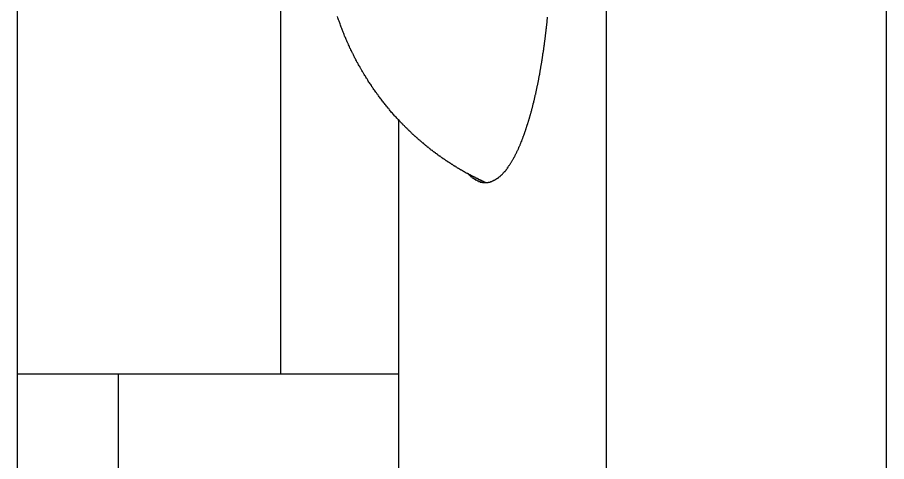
# Paper-space layout '2 DOOR PANEL LAYOUT - A1 Sheet' of a CAD drawing. Extents: x 50 to 825, y 22 to 486.
# Drawn here: x 437.1026 to 437.3044, y 323.9117 to 324.0148 of the extents above; entities that cross this region are included whole.
import ezdxf

# ---------------------------------------------------------------- set-up
doc = ezdxf.new("R2010")
doc.units = 0
doc.layers.add('N-EQPM', color=3, linetype='Continuous', lineweight=25)

psp = doc.layouts.new('2 DOOR PANEL LAYOUT - A1 Sheet')

# ---------------------------------------------------------------- linework, layer by layer
at = {"layer": 'N-EQPM', "linetype": 'Continuous'}
for p, q in [((437.10263, 319.42124), (437.10263, 327.22978)), ((437.23928, 326.11056), (437.23928, 323.16153)), ((437.30435, 323.16153), (437.30435, 326.11056)), ((437.16369, 324.1402), (437.16369, 323.93197)), ((437.19113, 323.16153), (437.19113, 323.99113)), ((437.19113, 323.93197), (437.10263, 323.93197)), ((437.12606, 323.16153), (437.12606, 323.93197))]:
    psp.add_line(p, q, dxfattribs=at)
at = {"layer": 'N-EQPM'}
for points in [[(437.19104, 323.99102, 0), (437.19085, 323.99128, 0), (437.19068, 323.99141, 0), (437.1905, 323.99167, 0), (437.19033, 323.9918, 0), (437.19016, 323.99193, 0), (437.18999, 323.9922, 0), (437.18983, 323.99233, 0), (437.18966, 323.99259, 0), (437.18949, 323.99272, 0), (437.18932, 323.99298, 0), (437.18915, 323.99311, 0), (437.18898, 323.99337, 0), (437.18881, 323.99363, 0), (437.18864, 323.99376, 0), (437.18848, 323.99402, 0), (437.18832, 323.99415, 0), (437.18816, 323.99441, 0), (437.18799, 323.99454, 0), (437.18783, 323.9948, 0), (437.18768, 323.99493, 0), (437.18751, 323.99519, 0), (437.18735, 323.99532, 0), (437.1872, 323.99558, 0), (437.18704, 323.99584, 0), (437.18688, 323.99597, 0), (437.18673, 323.99623, 0), (437.18657, 323.99636, 0), (437.18642, 323.99662, 0), (437.18626, 323.99688, 0), (437.18612, 323.99701, 0), (437.18596, 323.99727, 0), (437.18582, 323.9974, 0), (437.18566, 323.99766, 0), (437.18552, 323.99792, 0), (437.18536, 323.99805, 0), (437.18522, 323.99831, 0), (437.18507, 323.99857, 0), (437.18492, 323.9987, 0), (437.18478, 323.99896, 0), (437.18463, 323.99922, 0), (437.18449, 323.99935, 0), (437.18435, 323.99961, 0), (437.1842, 323.99974, 0), (437.18407, 324, 0), (437.18393, 324.00026, 0), (437.18379, 324.00052, 0), (437.18366, 324.00065, 0), (437.18351, 324.00091, 0), (437.18338, 324.00117, 0), (437.18324, 324.00131, 0), (437.18311, 324.00157, 0), (437.18298, 324.00183, 0), (437.18285, 324.00196, 0), (437.18271, 324.00222, 0), (437.18258, 324.00248, 0), (437.18245, 324.00274, 0), (437.18232, 324.00287, 0), (437.1822, 324.00313, 0), (437.18207, 324.00339, 0), (437.18194, 324.00352, 0), (437.18181, 324.00378, 0), (437.18169, 324.00404, 0), (437.18156, 324.0043, 0), (437.18144, 324.00443, 0), (437.18133, 324.00469, 0), (437.1812, 324.00495, 0), (437.18108, 324.00521, 0), (437.18096, 324.00534, 0), (437.18085, 324.0056, 0), (437.18073, 324.00586, 0), (437.18061, 324.00612, 0), (437.18049, 324.00638, 0), (437.18038, 324.00651, 0), (437.18026, 324.00677, 0), (437.18016, 324.00703, 0), (437.18004, 324.00729, 0), (437.17992, 324.00755, 0), (437.17982, 324.00768, 0), (437.17971, 324.00794, 0), (437.1796, 324.0082, 0), (437.17949, 324.00846, 0), (437.17939, 324.00872, 0), (437.17928, 324.00885, 0), (437.17918, 324.00911, 0), (437.17908, 324.00937, 0), (437.17897, 324.00963, 0), (437.17887, 324.00989, 0), (437.17876, 324.01015, 0), (437.17866, 324.01028, 0), (437.17857, 324.01055, 0), (437.17846, 324.01081, 0), (437.17837, 324.01107, 0), (437.17827, 324.01133, 0), (437.17818, 324.01159, 0), (437.17809, 324.01172, 0), (437.178, 324.01198, 0), (437.17789, 324.01224, 0), (437.1778, 324.0125, 0), (437.17771, 324.01276, 0), (437.17763, 324.01302, 0), (437.17754, 324.01328, 0), (437.17745, 324.01354, 0), (437.17736, 324.01367, 0), (437.17728, 324.01393, 0), (437.17719, 324.01419, 0), (437.17711, 324.01445, 0), (437.17702, 324.01471, 0), (437.17694, 324.01497, 0)], [(437.21125, 323.97645, 0), (437.21136, 323.97645, 0), (437.21149, 323.97645, 0), (437.21162, 323.97645, 0), (437.21174, 323.97645, 0), (437.21187, 323.97645, 0), (437.21199, 323.97658, 0), (437.21212, 323.97658, 0), (437.21224, 323.97658, 0), (437.21237, 323.97658, 0), (437.21248, 323.97671, 0), (437.2126, 323.97671, 0), (437.21273, 323.97671, 0), (437.21285, 323.97684, 0), (437.21296, 323.97684, 0), (437.21308, 323.97684, 0), (437.2132, 323.97697, 0), (437.21332, 323.97697, 0), (437.21342, 323.9771, 0), (437.21354, 323.9771, 0), (437.21364, 323.97723, 0), (437.21376, 323.97723, 0), (437.21386, 323.97736, 0), (437.21397, 323.97736, 0), (437.21407, 323.97749, 0), (437.21417, 323.97749, 0), (437.21427, 323.97762, 0), (437.21437, 323.97775, 0), (437.21447, 323.97775, 0), (437.21457, 323.97788, 0), (437.21466, 323.97788, 0), (437.21476, 323.97801, 0), (437.21485, 323.97814, 0), (437.21494, 323.97814, 0), (437.21503, 323.97827, 0), (437.21512, 323.9784, 0), (437.2152, 323.9784, 0), (437.21529, 323.97853, 0), (437.21539, 323.97866, 0), (437.21546, 323.97879, 0), (437.21555, 323.97879, 0), (437.21563, 323.97892, 0), (437.21571, 323.97905, 0), (437.2158, 323.97905, 0), (437.21588, 323.97918, 0), (437.21596, 323.97931, 0), (437.21604, 323.97944, 0), (437.21611, 323.97944, 0), (437.21619, 323.97957, 0), (437.21627, 323.9797, 0), (437.21634, 323.97983, 0), (437.21641, 323.97996, 0), (437.21649, 323.97996, 0), (437.21656, 323.98009, 0), (437.21663, 323.98022, 0), (437.2167, 323.98035, 0), (437.21678, 323.98048, 0), (437.21684, 323.98048, 0), (437.21692, 323.98061, 0), (437.21699, 323.98074, 0), (437.21705, 323.98087, 0), (437.21712, 323.981, 0), (437.21718, 323.981, 0), (437.21725, 323.98113, 0), (437.21731, 323.98126, 0), (437.21738, 323.98139, 0), (437.21744, 323.98152, 0), (437.21751, 323.98165, 0), (437.21757, 323.98165, 0), (437.21764, 323.98178, 0), (437.2177, 323.98191, 0), (437.21775, 323.98204, 0), (437.21782, 323.98217, 0), (437.21788, 323.9823, 0), (437.21794, 323.9823, 0), (437.218, 323.98243, 0), (437.21805, 323.98256, 0), (437.21812, 323.98269, 0), (437.21817, 323.98282, 0), (437.21824, 323.98296, 0), (437.21829, 323.98309, 0), (437.21834, 323.98309, 0), (437.2184, 323.98322, 0), (437.21846, 323.98335, 0), (437.21851, 323.98348, 0), (437.21856, 323.98361, 0), (437.21861, 323.98374, 0), (437.21868, 323.98387, 0), (437.21873, 323.98387, 0), (437.21878, 323.984, 0), (437.21883, 323.98413, 0), (437.21889, 323.98426, 0), (437.21894, 323.98439, 0), (437.21899, 323.98452, 0), (437.21904, 323.98465, 0), (437.21909, 323.98478, 0), (437.21913, 323.98491, 0), (437.21919, 323.98491, 0), (437.21924, 323.98504, 0), (437.21929, 323.98517, 0), (437.21934, 323.9853, 0), (437.21938, 323.98543, 0), (437.21943, 323.98556, 0), (437.21948, 323.98569, 0), (437.21952, 323.98582, 0), (437.21958, 323.98595, 0), (437.21963, 323.98595, 0), (437.21967, 323.98608, 0), (437.21972, 323.98621, 0), (437.21976, 323.98634, 0), (437.21981, 323.98647, 0), (437.21985, 323.9866, 0), (437.2199, 323.98673, 0), (437.21994, 323.98686, 0), (437.21998, 323.98699, 0), (437.22003, 323.98712, 0), (437.22007, 323.98712, 0), (437.22012, 323.98725, 0), (437.22016, 323.98738, 0), (437.2202, 323.98751, 0), (437.22024, 323.98764, 0), (437.22029, 323.98777, 0), (437.22033, 323.9879, 0), (437.22037, 323.98803, 0), (437.22041, 323.98816, 0), (437.22046, 323.98829, 0), (437.2205, 323.98842, 0), (437.22054, 323.98842, 0), (437.22058, 323.98855, 0), (437.22062, 323.98868, 0), (437.22066, 323.98881, 0), (437.22069, 323.98894, 0), (437.22073, 323.98907, 0), (437.22077, 323.9892, 0), (437.22081, 323.98933, 0), (437.22085, 323.98946, 0), (437.22089, 323.98959, 0), (437.22093, 323.98972, 0), (437.22097, 323.98985, 0), (437.22101, 323.98985, 0), (437.22105, 323.98998, 0), (437.22109, 323.99011, 0), (437.22112, 323.99024, 0), (437.22116, 323.99037, 0), (437.2212, 323.9905, 0), (437.22123, 323.99063, 0), (437.22127, 323.99076, 0), (437.22131, 323.99089, 0), (437.22135, 323.99102, 0), (437.22137, 323.99115, 0), (437.22141, 323.99128, 0), (437.22145, 323.99128, 0), (437.22149, 323.99141, 0), (437.22151, 323.99154, 0), (437.22155, 323.99167, 0), (437.22159, 323.9918, 0), (437.22162, 323.99193, 0), (437.22166, 323.99207, 0), (437.2217, 323.9922, 0), (437.22172, 323.99233, 0), (437.22176, 323.99246, 0), (437.22179, 323.99259, 0), (437.22183, 323.99272, 0), (437.22185, 323.99285, 0), (437.22189, 323.99298, 0), (437.22193, 323.99298, 0), (437.22196, 323.99311, 0), (437.222, 323.99324, 0), (437.22202, 323.99337, 0), (437.22205, 323.9935, 0), (437.22209, 323.99363, 0), (437.22211, 323.99376, 0), (437.22215, 323.99389, 0), (437.22218, 323.99402, 0), (437.22222, 323.99415, 0), (437.22224, 323.99428, 0), (437.22227, 323.99441, 0), (437.22231, 323.99454, 0), (437.22233, 323.99467, 0), (437.22236, 323.9948, 0), (437.2224, 323.9948, 0), (437.22243, 323.99493, 0), (437.22245, 323.99506, 0), (437.22249, 323.99519, 0), (437.22252, 323.99532, 0), (437.22254, 323.99545, 0), (437.22257, 323.99558, 0), (437.22261, 323.99571, 0), (437.22263, 323.99584, 0), (437.22266, 323.99597, 0), (437.22269, 323.9961, 0), (437.22273, 323.99623, 0), (437.22275, 323.99636, 0), (437.22278, 323.99649, 0), (437.2228, 323.99662, 0), (437.22283, 323.99675, 0), (437.22286, 323.99688, 0), (437.22288, 323.99688, 0), (437.22292, 323.99701, 0), (437.22295, 323.99714, 0), (437.22297, 323.99727, 0), (437.223, 323.9974, 0), (437.22302, 323.99753, 0), (437.22305, 323.99766, 0), (437.22308, 323.99779, 0), (437.2231, 323.99792, 0), (437.22313, 323.99805, 0), (437.22315, 323.99818, 0), (437.22318, 323.99831, 0), (437.22321, 323.99844, 0), (437.22323, 323.99857, 0), (437.22326, 323.9987, 0), (437.22328, 323.99883, 0), (437.22331, 323.99896, 0), (437.22334, 323.99896, 0), (437.22336, 323.99909, 0), (437.22339, 323.99922, 0), (437.22341, 323.99935, 0), (437.22344, 323.99948, 0), (437.22345, 323.99961, 0), (437.22348, 323.99974, 0), (437.22351, 323.99987, 0), (437.22353, 324, 0), (437.22356, 324.00013, 0), (437.22358, 324.00026, 0), (437.22361, 324.00039, 0), (437.22362, 324.00052, 0), (437.22365, 324.00065, 0), (437.22368, 324.00078, 0), (437.2237, 324.00091, 0), (437.22373, 324.00104, 0), (437.22374, 324.00117, 0), (437.22377, 324.00131, 0), (437.22379, 324.00131, 0), (437.22382, 324.00144, 0), (437.22384, 324.00157, 0), (437.22386, 324.0017, 0), (437.22388, 324.00183, 0), (437.22391, 324.00196, 0), (437.22392, 324.00209, 0), (437.22395, 324.00222, 0), (437.22397, 324.00235, 0), (437.22399, 324.00248, 0), (437.22401, 324.00261, 0), (437.22404, 324.00274, 0), (437.22405, 324.00287, 0), (437.22408, 324.003, 0), (437.2241, 324.00313, 0), (437.22412, 324.00326, 0), (437.22414, 324.00339, 0), (437.22417, 324.00352, 0), (437.22418, 324.00365, 0), (437.22421, 324.00378, 0), (437.22422, 324.00378, 0), (437.22425, 324.00391, 0), (437.22427, 324.00404, 0), (437.22429, 324.00417, 0), (437.22431, 324.0043, 0), (437.22433, 324.00443, 0), (437.22435, 324.00456, 0), (437.22436, 324.00469, 0), (437.22439, 324.00482, 0), (437.2244, 324.00495, 0), (437.22443, 324.00508, 0), (437.22444, 324.00521, 0), (437.22447, 324.00534, 0), (437.22448, 324.00547, 0), (437.22451, 324.0056, 0), (437.22452, 324.00573, 0), (437.22455, 324.00586, 0), (437.22456, 324.00599, 0), (437.22459, 324.00612, 0), (437.2246, 324.00625, 0), (437.22461, 324.00638, 0), (437.22464, 324.00638, 0), (437.22465, 324.00651, 0), (437.22468, 324.00664, 0), (437.22469, 324.00677, 0), (437.2247, 324.0069, 0), (437.22473, 324.00703, 0), (437.22474, 324.00716, 0), (437.22477, 324.00729, 0), (437.22478, 324.00742, 0), (437.22479, 324.00755, 0), (437.22482, 324.00768, 0), (437.22483, 324.00781, 0), (437.22485, 324.00794, 0), (437.22487, 324.00807, 0), (437.22489, 324.0082, 0), (437.2249, 324.00833, 0), (437.22492, 324.00846, 0), (437.22494, 324.00859, 0), (437.22495, 324.00872, 0), (437.22496, 324.00885, 0), (437.22499, 324.00898, 0), (437.225, 324.00911, 0), (437.22502, 324.00911, 0), (437.22503, 324.00924, 0), (437.22505, 324.00937, 0), (437.22507, 324.0095, 0), (437.22508, 324.00963, 0), (437.22509, 324.00976, 0), (437.22512, 324.00989, 0), (437.22513, 324.01002, 0), (437.22515, 324.01015, 0), (437.22516, 324.01028, 0), (437.22517, 324.01042, 0), (437.2252, 324.01055, 0), (437.22521, 324.01068, 0), (437.22522, 324.01081, 0), (437.22524, 324.01094, 0), (437.22525, 324.01107, 0), (437.22526, 324.0112, 0), (437.22528, 324.01133, 0), (437.2253, 324.01146, 0), (437.22531, 324.01159, 0), (437.22533, 324.01172, 0), (437.22534, 324.01185, 0), (437.22535, 324.01198, 0), (437.22537, 324.01198, 0), (437.22538, 324.01211, 0), (437.22539, 324.01224, 0), (437.22541, 324.01237, 0), (437.22542, 324.0125, 0), (437.22545, 324.01263, 0), (437.22546, 324.01276, 0), (437.22547, 324.01289, 0), (437.22548, 324.01302, 0), (437.2255, 324.01315, 0), (437.22551, 324.01328, 0), (437.22552, 324.01341, 0), (437.22554, 324.01354, 0), (437.22555, 324.01367, 0), (437.22556, 324.0138, 0), (437.22558, 324.01393, 0), (437.22559, 324.01406, 0), (437.2256, 324.01419, 0), (437.22561, 324.01432, 0), (437.22563, 324.01445, 0), (437.22564, 324.01458, 0), (437.22565, 324.01471, 0), (437.22567, 324.01484, 0)], [(437.20698, 323.97853, 0), (437.20686, 323.97866, 0), (437.20676, 323.97866, 0), (437.20664, 323.97879, 0), (437.20654, 323.97879, 0), (437.20642, 323.97892, 0), (437.2063, 323.97892, 0), (437.2062, 323.97905, 0), (437.20608, 323.97905, 0), (437.20598, 323.97918, 0), (437.20586, 323.97918, 0), (437.20575, 323.97931, 0), (437.20564, 323.97931, 0), (437.20553, 323.97944, 0), (437.20542, 323.97944, 0), (437.20531, 323.97957, 0), (437.20519, 323.97957, 0), (437.20509, 323.9797, 0), (437.20499, 323.9797, 0), (437.20487, 323.97983, 0), (437.20477, 323.97983, 0), (437.20465, 323.97996, 0), (437.20454, 323.97996, 0), (437.20444, 323.98009, 0), (437.20432, 323.98009, 0), (437.20422, 323.98022, 0), (437.2041, 323.98022, 0), (437.204, 323.98035, 0), (437.20389, 323.98035, 0), (437.20378, 323.98048, 0), (437.20367, 323.98048, 0), (437.20357, 323.98061, 0), (437.20346, 323.98061, 0), (437.20335, 323.98074, 0), (437.20324, 323.98087, 0), (437.20314, 323.98087, 0), (437.20302, 323.981, 0), (437.20292, 323.981, 0), (437.20281, 323.98113, 0), (437.20271, 323.98113, 0), (437.20261, 323.98126, 0), (437.20249, 323.98126, 0), (437.20238, 323.98139, 0), (437.20228, 323.98139, 0), (437.20218, 323.98152, 0), (437.20207, 323.98152, 0), (437.20197, 323.98165, 0), (437.20185, 323.98178, 0), (437.20175, 323.98178, 0), (437.20164, 323.98191, 0), (437.20154, 323.98191, 0), (437.20143, 323.98204, 0), (437.20133, 323.98204, 0), (437.20123, 323.98217, 0), (437.20112, 323.98217, 0), (437.20102, 323.9823, 0), (437.20091, 323.98243, 0), (437.20081, 323.98243, 0), (437.20071, 323.98256, 0), (437.2006, 323.98256, 0), (437.2005, 323.98269, 0), (437.20039, 323.98269, 0), (437.20029, 323.98282, 0), (437.20018, 323.98296, 0), (437.20008, 323.98296, 0), (437.19998, 323.98309, 0), (437.19987, 323.98309, 0), (437.19977, 323.98322, 0), (437.19966, 323.98335, 0), (437.19956, 323.98335, 0), (437.19946, 323.98348, 0), (437.19936, 323.98348, 0), (437.19926, 323.98361, 0), (437.19916, 323.98361, 0), (437.19905, 323.98374, 0), (437.19895, 323.98387, 0), (437.19886, 323.98387, 0), (437.19875, 323.984, 0), (437.19865, 323.984, 0), (437.19854, 323.98413, 0), (437.19844, 323.98426, 0), (437.19835, 323.98426, 0), (437.19825, 323.98439, 0), (437.19814, 323.98452, 0), (437.19805, 323.98452, 0), (437.19795, 323.98465, 0), (437.19784, 323.98465, 0), (437.19775, 323.98478, 0), (437.19765, 323.98491, 0), (437.19754, 323.98491, 0), (437.19745, 323.98504, 0), (437.19735, 323.98504, 0), (437.19724, 323.98517, 0), (437.19715, 323.9853, 0), (437.19705, 323.9853, 0), (437.19696, 323.98543, 0), (437.19685, 323.98556, 0), (437.19676, 323.98556, 0), (437.19666, 323.98569, 0), (437.19657, 323.98569, 0), (437.19646, 323.98582, 0), (437.19637, 323.98595, 0), (437.19627, 323.98595, 0), (437.19618, 323.98608, 0), (437.19607, 323.98621, 0), (437.19598, 323.98621, 0), (437.19589, 323.98634, 0), (437.19579, 323.98647, 0), (437.19569, 323.98647, 0), (437.19559, 323.9866, 0), (437.1955, 323.98673, 0), (437.19541, 323.98673, 0), (437.1953, 323.98686, 0), (437.19521, 323.98699, 0), (437.19512, 323.98699, 0), (437.19502, 323.98712, 0), (437.19493, 323.98712, 0), (437.19484, 323.98725, 0), (437.19474, 323.98738, 0), (437.19464, 323.98738, 0), (437.19455, 323.98751, 0), (437.19446, 323.98764, 0), (437.19437, 323.98764, 0), (437.19428, 323.98777, 0), (437.19417, 323.9879, 0), (437.19408, 323.9879, 0), (437.19399, 323.98803, 0), (437.1939, 323.98816, 0), (437.19381, 323.98829, 0), (437.19372, 323.98829, 0), (437.19363, 323.98842, 0), (437.19353, 323.98855, 0), (437.19344, 323.98855, 0), (437.19335, 323.98868, 0), (437.19326, 323.98881, 0), (437.19317, 323.98881, 0), (437.19308, 323.98894, 0), (437.19299, 323.98907, 0), (437.1929, 323.98907, 0), (437.19281, 323.9892, 0), (437.19271, 323.98933, 0), (437.19262, 323.98933, 0), (437.19253, 323.98946, 0), (437.19244, 323.98959, 0), (437.19235, 323.98972, 0), (437.19226, 323.98972, 0), (437.19217, 323.98985, 0), (437.19209, 323.98998, 0), (437.192, 323.98998, 0), (437.19191, 323.99011, 0), (437.19182, 323.99024, 0), (437.19173, 323.99024, 0), (437.19165, 323.99037, 0), (437.19156, 323.9905, 0), (437.19146, 323.99063, 0), (437.19137, 323.99063, 0), (437.1913, 323.99076, 0), (437.1912, 323.99089, 0), (437.19111, 323.99089, 0), (437.19104, 323.99102, 0)], [(437.21125, 323.97645, 0), (437.21121, 323.97645, 0), (437.21117, 323.97645, 0), (437.21114, 323.97645, 0), (437.2111, 323.97658, 0), (437.21108, 323.97658, 0), (437.21104, 323.97658, 0), (437.211, 323.97658, 0), (437.21097, 323.97658, 0), (437.21093, 323.97658, 0), (437.2109, 323.97658, 0), (437.21087, 323.97658, 0), (437.21083, 323.97671, 0), (437.2108, 323.97671, 0), (437.21077, 323.97671, 0), (437.21073, 323.97671, 0), (437.2107, 323.97671, 0), (437.21066, 323.97671, 0), (437.21063, 323.97671, 0), (437.2106, 323.97671, 0), (437.21056, 323.97671, 0), (437.21053, 323.97684, 0), (437.21049, 323.97684, 0), (437.21045, 323.97684, 0), (437.21043, 323.97684, 0), (437.21039, 323.97684, 0), (437.21036, 323.97684, 0), (437.21032, 323.97684, 0), (437.21028, 323.97684, 0), (437.21026, 323.97697, 0), (437.21022, 323.97697, 0), (437.21019, 323.97697, 0), (437.21015, 323.97697, 0), (437.21011, 323.97697, 0), (437.21009, 323.97697, 0), (437.21005, 323.97697, 0), (437.21002, 323.97697, 0), (437.20998, 323.9771, 0), (437.20995, 323.9771, 0), (437.20992, 323.9771, 0), (437.20988, 323.9771, 0), (437.20985, 323.9771, 0), (437.20982, 323.9771, 0), (437.20978, 323.9771, 0), (437.20975, 323.9771, 0), (437.20971, 323.97723, 0), (437.20968, 323.97723, 0), (437.20965, 323.97723, 0), (437.20961, 323.97723, 0), (437.20958, 323.97723, 0), (437.20954, 323.97723, 0), (437.20952, 323.97723, 0), (437.20948, 323.97723, 0), (437.20944, 323.97736, 0), (437.20941, 323.97736, 0), (437.20937, 323.97736, 0), (437.20935, 323.97736, 0), (437.20931, 323.97736, 0), (437.20927, 323.97736, 0), (437.20924, 323.97736, 0), (437.2092, 323.97736, 0), (437.20918, 323.97749, 0), (437.20914, 323.97749, 0), (437.20911, 323.97749, 0), (437.20907, 323.97749, 0), (437.20903, 323.97749, 0), (437.20901, 323.97749, 0), (437.20897, 323.97749, 0), (437.20894, 323.97762, 0), (437.2089, 323.97762, 0), (437.20886, 323.97762, 0), (437.20884, 323.97762, 0), (437.2088, 323.97762, 0), (437.20877, 323.97762, 0), (437.20873, 323.97762, 0), (437.20871, 323.97762, 0), (437.20867, 323.97775, 0), (437.20863, 323.97775, 0), (437.2086, 323.97775, 0), (437.20857, 323.97775, 0), (437.20854, 323.97775, 0), (437.2085, 323.97775, 0), (437.20847, 323.97775, 0), (437.20844, 323.97775, 0), (437.2084, 323.97788, 0), (437.20837, 323.97788, 0), (437.20833, 323.97788, 0), (437.20831, 323.97788, 0), (437.20827, 323.97788, 0), (437.20824, 323.97788, 0), (437.2082, 323.97788, 0), (437.20816, 323.97801, 0), (437.20814, 323.97801, 0), (437.2081, 323.97801, 0), (437.20807, 323.97801, 0), (437.20803, 323.97801, 0), (437.20801, 323.97801, 0), (437.20797, 323.97801, 0), (437.20794, 323.97801, 0), (437.2079, 323.97814, 0), (437.20786, 323.97814, 0), (437.20784, 323.97814, 0), (437.2078, 323.97814, 0), (437.20777, 323.97814, 0), (437.20773, 323.97814, 0), (437.20771, 323.97814, 0), (437.20767, 323.97827, 0), (437.20764, 323.97827, 0), (437.2076, 323.97827, 0), (437.20758, 323.97827, 0), (437.20754, 323.97827, 0), (437.2075, 323.97827, 0), (437.20747, 323.97827, 0), (437.20743, 323.9784, 0), (437.20741, 323.9784, 0), (437.20737, 323.9784, 0), (437.20734, 323.9784, 0), (437.2073, 323.9784, 0), (437.20728, 323.9784, 0), (437.20724, 323.9784, 0), (437.20721, 323.9784, 0), (437.20717, 323.97853, 0), (437.20715, 323.97853, 0), (437.20711, 323.97853, 0), (437.20707, 323.97853, 0), (437.20704, 323.97853, 0), (437.207, 323.97853, 0), (437.20698, 323.97853, 0)], [(437.20703, 323.97866, 0), (437.20706, 323.97866, 0), (437.20707, 323.97866, 0), (437.2071, 323.97866, 0), (437.20712, 323.97866, 0), (437.20713, 323.97866, 0), (437.20716, 323.97853, 0), (437.20717, 323.97853, 0), (437.2072, 323.97853, 0), (437.20723, 323.97853, 0), (437.20724, 323.97853, 0), (437.20726, 323.97853, 0), (437.20729, 323.9784, 0), (437.2073, 323.9784, 0), (437.20733, 323.9784, 0), (437.20736, 323.9784, 0), (437.20737, 323.9784, 0), (437.20739, 323.9784, 0), (437.20742, 323.97827, 0), (437.20743, 323.97827, 0), (437.20746, 323.97827, 0), (437.20749, 323.97827, 0), (437.2075, 323.97827, 0), (437.20752, 323.97827, 0), (437.20755, 323.97814, 0), (437.20756, 323.97814, 0), (437.20759, 323.97814, 0), (437.20762, 323.97814, 0), (437.20764, 323.97814, 0), (437.20765, 323.97814, 0), (437.20768, 323.97801, 0), (437.20771, 323.97801, 0), (437.20773, 323.97801, 0), (437.20775, 323.97801, 0), (437.20777, 323.97801, 0), (437.2078, 323.97801, 0), (437.20782, 323.97788, 0), (437.20784, 323.97788, 0), (437.20786, 323.97788, 0), (437.20789, 323.97788, 0), (437.20791, 323.97788, 0), (437.20794, 323.97788, 0), (437.20795, 323.97788, 0), (437.20798, 323.97775, 0), (437.20801, 323.97775, 0), (437.20803, 323.97775, 0), (437.20806, 323.97775, 0), (437.20807, 323.97775, 0), (437.2081, 323.97775, 0), (437.20812, 323.97762, 0), (437.20815, 323.97762, 0), (437.20818, 323.97762, 0), (437.2082, 323.97762, 0), (437.20823, 323.97762, 0), (437.20825, 323.97762, 0), (437.20827, 323.97762, 0), (437.20829, 323.97749, 0), (437.20832, 323.97749, 0), (437.20834, 323.97749, 0), (437.20837, 323.97749, 0), (437.2084, 323.97749, 0), (437.20842, 323.97749, 0), (437.20845, 323.97749, 0), (437.20847, 323.97736, 0), (437.2085, 323.97736, 0), (437.20853, 323.97736, 0), (437.20855, 323.97736, 0), (437.20858, 323.97736, 0), (437.2086, 323.97736, 0), (437.20863, 323.97736, 0), (437.20866, 323.97736, 0), (437.20868, 323.97723, 0), (437.20871, 323.97723, 0), (437.20873, 323.97723, 0), (437.20876, 323.97723, 0), (437.20879, 323.97723, 0), (437.20881, 323.97723, 0), (437.20884, 323.97723, 0), (437.20886, 323.97723, 0), (437.20889, 323.9771, 0), (437.20892, 323.9771, 0), (437.20894, 323.9771, 0), (437.20897, 323.9771, 0), (437.209, 323.9771, 0), (437.20902, 323.9771, 0), (437.20905, 323.9771, 0), (437.20909, 323.9771, 0), (437.20911, 323.9771, 0), (437.20914, 323.97697, 0), (437.20916, 323.97697, 0), (437.20919, 323.97697, 0), (437.20922, 323.97697, 0), (437.20924, 323.97697, 0), (437.20927, 323.97697, 0), (437.20931, 323.97697, 0), (437.20933, 323.97697, 0), (437.20936, 323.97697, 0), (437.20939, 323.97684, 0), (437.20941, 323.97684, 0), (437.20945, 323.97684, 0), (437.20948, 323.97684, 0), (437.2095, 323.97684, 0), (437.20953, 323.97684, 0), (437.20955, 323.97684, 0), (437.20959, 323.97684, 0), (437.20962, 323.97684, 0), (437.20965, 323.97684, 0), (437.20967, 323.97671, 0), (437.2097, 323.97671, 0), (437.20974, 323.97671, 0), (437.20976, 323.97671, 0), (437.20979, 323.97671, 0), (437.20982, 323.97671, 0), (437.20985, 323.97671, 0), (437.20988, 323.97671, 0), (437.20991, 323.97671, 0), (437.20995, 323.97671, 0), (437.20997, 323.97671, 0), (437.21, 323.97671, 0), (437.21002, 323.97671, 0), (437.21006, 323.97658, 0), (437.21009, 323.97658, 0), (437.21011, 323.97658, 0), (437.21015, 323.97658, 0), (437.21018, 323.97658, 0), (437.21021, 323.97658, 0), (437.21023, 323.97658, 0), (437.21027, 323.97658, 0), (437.2103, 323.97658, 0), (437.21032, 323.97658, 0), (437.21036, 323.97658, 0), (437.21039, 323.97658, 0), (437.21041, 323.97658, 0), (437.21045, 323.97658, 0), (437.21048, 323.97658, 0), (437.2105, 323.97658, 0), (437.21054, 323.97658, 0), (437.21057, 323.97658, 0), (437.2106, 323.97645, 0), (437.21063, 323.97645, 0), (437.21066, 323.97645, 0), (437.21069, 323.97645, 0), (437.21073, 323.97645, 0), (437.21075, 323.97645, 0), (437.21078, 323.97645, 0), (437.21082, 323.97645, 0), (437.21084, 323.97645, 0), (437.21087, 323.97645, 0), (437.21091, 323.97645, 0), (437.21093, 323.97645, 0), (437.21097, 323.97645, 0), (437.211, 323.97645, 0), (437.21103, 323.97645, 0), (437.21106, 323.97645, 0), (437.21109, 323.97645, 0), (437.21112, 323.97645, 0), (437.21116, 323.97645, 0), (437.21118, 323.97645, 0), (437.21121, 323.97645, 0), (437.21125, 323.97645, 0)]]:
    psp.add_polyline3d(points, dxfattribs=at)

doc.saveas('drawing.dxf')
